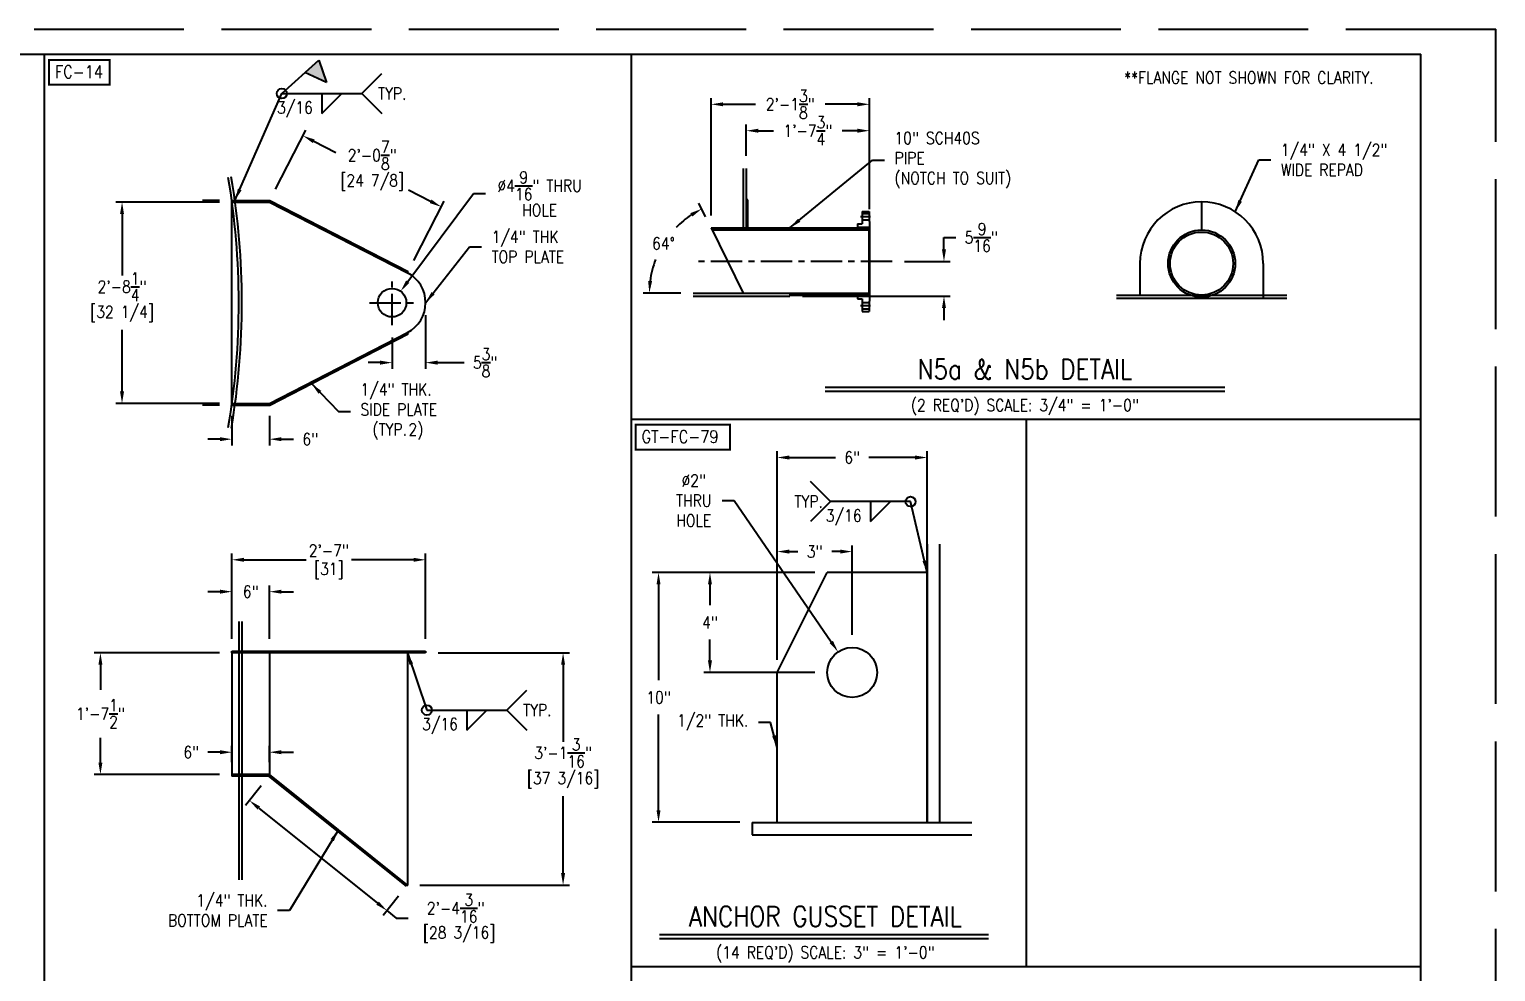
# Model space of a CAD drawing. Extents: x -36 to 1116, y 36 to 900.
# Drawn here: x 412 to 1116, y 447 to 900 of the extents above; entities that cross this region are included whole.
import ezdxf
from ezdxf.enums import TextEntityAlignment as Align

# ---------------------------------------------------------------- set-up
doc = ezdxf.new("R2010")
doc.units = 0
doc.header["$LTSCALE"] = 12
doc.header["$MEASUREMENT"] = 0
doc.header["$PDMODE"] = 33
doc.header["$PDSIZE"] = -0.5
doc.linetypes.add('AM_ISO02W050', pattern=[7.5, 6, -1.5])
doc.linetypes.add('CENTER', pattern=[2, 1.25, -0.25, 0.25, -0.25])
doc.layers.get('0').update_dxf_attribs({"linetype": 'CONTINUOUS'})
doc.layers.get('Defpoints').update_dxf_attribs({"linetype": 'CONTINUOUS'})
for name, color, linetype in [('10 PIPE', 7, 'CONTINUOUS'), ('10-150-RFSO', 14, 'CONTINUOUS'), ('CENTER', 6, 'CENTER'), ('COVER', 3, 'CONTINUOUS'), ('DIM', 1, 'CONTINUOUS'), ('HATCH', 11, 'CONTINUOUS'), ('REPAD', 7, 'CONTINUOUS'), ('SHELL', 40, 'CONTINUOUS'), ('TEXT', 4, 'CONTINUOUS')]:
    doc.layers.add(name, color=color, linetype=linetype)
doc.styles.add('ROMANS', font='ROMANS.shx', dxfattribs={"width": 0.85, "height": 5.76})
doc.styles.get("Standard").update_dxf_attribs({"font": 'sanss___.ttf'})
doc.dimstyles.get("Standard").update_dxf_attribs({"dimtxt": 0.18, "dimasz": 0.18, "dimexe": 0.18, "dimexo": 0.0625, "dimgap": 0.09, "dimtad": 0, "dimtih": 1, "dimtoh": 1, "dimdec": 4, "dimzin": 0, "dimdsep": 46, "dimtxsty": 'Standard', "dimcen": 0.09, "dimadec": 0, "dimazin": 0, "dimtfac": 1, "dimtdec": 4, "dimtofl": 0, "dimtmove": 0, "dimatfit": 3, "dimfxl": 1, "dimtolj": 1, "dimtzin": 0, "dimarcsym": 0})

# ---------------------------------------------------------------- blocks, each defined once
blk = doc.blocks.new('*D220')
at = {"layer": 'Defpoints', "color": 0, "transparency": 16777216}
for p in [(590.02, 774.18), (581.83, 763.21)]:
    blk.add_point(p, dxfattribs=at)
at = {"layer": 'DIM', "color": 0, "lineweight": -2, "transparency": 16777216}
for p, q in [((625.04, 821.04), (593.47, 778.79)), ((630.8, 821.04), (625.04, 821.04))]:
    blk.add_line(p, q, dxfattribs=at)
at = {"layer": 'DIM', "color": 0, "transparency": 16777216}
blk.add_solid([(592.7, 779.37), (594.24, 778.22), (590.02, 774.18)], dxfattribs=at)
at = {"layer": 'DIM', "color": 0, "transparency": 16777216, "insert": (656.81, 821.04), "char_height": 5.76, "attachment_point": 5, "style": 'ROMANS'}
blk.add_mtext('\\A1;∅4{\\H1x;\\S9/16;}" THRU\\PHOLE', dxfattribs=at)
blk = doc.blocks.new('*D221')
at = {"layer": 'Defpoints', "color": 0, "transparency": 16777216}
for p in [(509.05, 600.58), (445.86, 542.08), (509.05, 542.08)]:
    blk.add_point(p, dxfattribs=at)
at = {"layer": 'DIM', "color": 0, "lineweight": -2, "transparency": 16777216}
for p, q in [((503.05, 600.58), (442.86, 600.58)), ((445.86, 594.82), (445.86, 582.85)), ((445.86, 547.84), (445.86, 559.81)), ((503.05, 542.08), (442.86, 542.08))]:
    blk.add_line(p, q, dxfattribs=at)
at = {"layer": 'DIM', "color": 0, "transparency": 16777216}
for points in [[(444.9, 594.82), (446.82, 594.82), (445.86, 600.58)], [(444.9, 547.84), (446.82, 547.84), (445.86, 542.08)]]:
    blk.add_solid(points, dxfattribs=at)
at = {"layer": 'DIM', "color": 0, "transparency": 16777216, "insert": (445.86, 571.33), "char_height": 5.76, "attachment_point": 5, "style": 'ROMANS'}
blk.add_mtext('\\A1;1\'-7{\\H1x;\\S1/2;}"', dxfattribs=at)
blk = doc.blocks.new('*D222')
at = {"layer": 'Defpoints', "color": 0, "transparency": 16777216}
for p in [(602.05, 600.58), (668.08, 600.58), (593.3, 489.02)]:
    blk.add_point(p, dxfattribs=at)
at = {"layer": 'DIM', "color": 0, "lineweight": -2, "transparency": 16777216}
for p, q in [((608.05, 600.58), (671.08, 600.58)), ((668.08, 594.82), (668.08, 557.83)), ((668.08, 494.78), (668.08, 531.77)), ((599.3, 489.02), (671.08, 489.02))]:
    blk.add_line(p, q, dxfattribs=at)
at = {"layer": 'DIM', "color": 0, "transparency": 16777216}
for points in [[(667.12, 594.82), (669.04, 594.82), (668.08, 600.58)], [(667.12, 494.78), (669.04, 494.78), (668.08, 489.02)]]:
    blk.add_solid(points, dxfattribs=at)
at = {"layer": 'DIM', "color": 0, "transparency": 16777216, "char_height": 5.76, "attachment_point": 5, "style": 'ROMANS'}
for s, insert in [('\\A1;3\'-1{\\H1x;\\S3/16;}"', (668.08, 552.48)), ('\\A1;[37 3/16]', (668.08, 539.45))]:
    blk.add_mtext(s, dxfattribs=dict(at, insert=insert))
blk = doc.blocks.new('*D223')
at = {"layer": 'Defpoints', "color": 0, "transparency": 16777216}
for p in [(509.05, 629.93), (509.05, 601.33), (527.05, 601.33)]:
    blk.add_point(p, dxfattribs=at)
at = {"layer": 'DIM', "color": 0, "lineweight": -2, "transparency": 16777216}
for p, q in [((503.29, 629.93), (497.53, 629.93)), ((509.05, 607.33), (509.05, 632.93)), ((527.05, 607.33), (527.05, 632.93)), ((532.81, 629.93), (538.57, 629.93))]:
    blk.add_line(p, q, dxfattribs=at)
at = {"layer": 'DIM', "color": 0, "transparency": 16777216}
for points in [[(503.29, 630.89), (503.29, 628.97), (509.05, 629.93)], [(532.81, 630.89), (532.81, 628.97), (527.05, 629.93)]]:
    blk.add_solid(points, dxfattribs=at)
at = {"layer": 'DIM', "color": 0, "transparency": 16777216, "insert": (518.05, 629.93), "char_height": 5.76, "attachment_point": 5, "style": 'ROMANS'}
blk.add_mtext('\\A1;6"', dxfattribs=at)
blk = doc.blocks.new('*D224')
at = {"layer": 'Defpoints', "color": 0, "transparency": 16777216}
for p in [(509.05, 645.24), (509.05, 601.33), (602.05, 601.33)]:
    blk.add_point(p, dxfattribs=at)
at = {"layer": 'DIM', "color": 0, "lineweight": -2, "transparency": 16777216}
for p, q in [((509.05, 607.33), (509.05, 648.24)), ((602.05, 607.33), (602.05, 648.24)), ((514.81, 645.24), (544.68, 645.24)), ((596.29, 645.24), (566.42, 645.24))]:
    blk.add_line(p, q, dxfattribs=at)
at = {"layer": 'DIM', "color": 0, "transparency": 16777216}
for points in [[(514.81, 646.2), (514.81, 644.28), (509.05, 645.24)], [(596.29, 646.2), (596.29, 644.28), (602.05, 645.24)]]:
    blk.add_solid(points, dxfattribs=at)
at = {"layer": 'DIM', "color": 0, "transparency": 16777216, "char_height": 5.76, "attachment_point": 5, "style": 'ROMANS'}
for s, insert in [('\\A1;2\'-7"', (555.55, 649.63)), ('\\A1;[31]', (555.55, 639.89))]:
    blk.add_mtext(s, dxfattribs=dict(at, insert=insert))
blk = doc.blocks.new('*D225')
at = {"layer": 'Defpoints', "color": 0, "transparency": 16777216}
for p in [(527.23, 817.82), (609.59, 814.75), (593.64, 783.71)]:
    blk.add_point(p, dxfattribs=at)
at = {"layer": 'DIM', "color": 0, "lineweight": -2, "transparency": 16777216}
for p, q in [((529.97, 823.16), (544.55, 851.54)), ((548.31, 846.24), (558.87, 840.81)), ((604.46, 817.39), (593.9, 822.81)), ((596.38, 789.04), (610.96, 817.42))]:
    blk.add_line(p, q, dxfattribs=at)
at = {"layer": 'DIM', "color": 0, "transparency": 16777216}
for points in [[(548.75, 847.09), (547.87, 845.38), (543.18, 848.87)], [(604.9, 818.24), (604.03, 816.53), (609.59, 814.75)]]:
    blk.add_solid(points, dxfattribs=at)
at = {"layer": 'DIM', "color": 0, "transparency": 16777216, "char_height": 5.76, "attachment_point": 5, "style": 'ROMANS'}
for s, insert in [('\\A1;2\'-0{\\H1x;\\S7/8;}"', (576.39, 839.49)), ('\\A1;[24 7/8]', (576.39, 826.46))]:
    blk.add_mtext(s, dxfattribs=dict(at, insert=insert))
blk = doc.blocks.new('*D228')
at = {"layer": 'Defpoints', "color": 0, "transparency": 16777216}
for p in [(602.05, 768.7), (585.93, 757.95), (585.93, 739.93)]:
    blk.add_point(p, dxfattribs=at)
at = {"layer": 'DIM', "color": 0, "lineweight": -2, "transparency": 16777216}
for p, q in [((602.05, 762.7), (602.05, 736.93)), ((585.93, 751.95), (585.93, 736.93)), ((580.17, 739.93), (574.41, 739.93)), ((607.81, 739.93), (620.49, 739.93))]:
    blk.add_line(p, q, dxfattribs=at)
at = {"layer": 'DIM', "color": 0, "transparency": 16777216}
for points in [[(580.17, 740.89), (580.17, 738.97), (585.93, 739.93)], [(607.81, 740.89), (607.81, 738.97), (602.05, 739.93)]]:
    blk.add_solid(points, dxfattribs=at)
at = {"layer": 'DIM', "color": 0, "transparency": 16777216, "insert": (630.65, 739.93), "char_height": 5.76, "attachment_point": 5, "style": 'ROMANS'}
blk.add_mtext('\\A1;5{\\H1x;\\S3/8;}"', dxfattribs=at)
blk = doc.blocks.new('*D239')
at = {"layer": 'Defpoints', "color": 0, "transparency": 16777216}
for p in [(509.05, 720.32), (527.05, 720.32), (509.05, 703.16)]:
    blk.add_point(p, dxfattribs=at)
at = {"layer": 'DIM', "color": 0, "lineweight": -2, "transparency": 16777216}
for p, q in [((509.05, 714.32), (509.05, 700.16)), ((527.05, 714.32), (527.05, 700.16)), ((503.29, 703.16), (497.53, 703.16)), ((532.81, 703.16), (538.57, 703.16))]:
    blk.add_line(p, q, dxfattribs=at)
at = {"layer": 'DIM', "color": 0, "transparency": 16777216}
for points in [[(503.29, 704.12), (503.29, 702.2), (509.05, 703.16)], [(532.81, 704.12), (532.81, 702.2), (527.05, 703.16)]]:
    blk.add_solid(points, dxfattribs=at)
at = {"layer": 'DIM', "color": 0, "transparency": 16777216, "insert": (546.64, 703.16), "char_height": 5.76, "attachment_point": 5, "style": 'ROMANS'}
blk.add_mtext('\\A1;6"', dxfattribs=at)
blk = doc.blocks.new('*D240')
at = {"layer": 'Defpoints', "color": 0, "transparency": 16777216}
for p in [(526.79, 541.33), (517.43, 529.64), (592.83, 488.43)]:
    blk.add_point(p, dxfattribs=at)
at = {"layer": 'DIM', "color": 0, "lineweight": -2, "transparency": 16777216}
for p, q in [((523.04, 536.65), (515.55, 527.3)), ((521.92, 526.04), (578.97, 480.35)), ((589.08, 483.75), (581.59, 474.4)), ((583.47, 476.74), (587.96, 473.14)), ((587.96, 473.14), (593.72, 473.14))]:
    blk.add_line(p, q, dxfattribs=at)
at = {"layer": 'DIM', "color": 0, "transparency": 16777216}
for points in [[(522.52, 526.79), (521.32, 525.29), (517.43, 529.64)], [(579.57, 481.09), (578.37, 479.6), (583.47, 476.74)]]:
    blk.add_solid(points, dxfattribs=at)
at = {"layer": 'DIM', "color": 0, "transparency": 16777216, "insert": (616.48, 473.14), "char_height": 5.76, "attachment_point": 5, "style": 'ROMANS'}
blk.add_mtext('\\A1;2\'-4{\\H1x;\\S3/16;}"\\P [28 3/16]', dxfattribs=at)
blk = doc.blocks.new('*D241')
at = {"layer": 'Defpoints', "color": 0, "transparency": 16777216}
for p in [(509.05, 552.83), (509.05, 542.08), (527.05, 542.08)]:
    blk.add_point(p, dxfattribs=at)
at = {"layer": 'DIM', "color": 0, "lineweight": -2, "transparency": 16777216}
for p, q in [((503.29, 552.83), (497.53, 552.83)), ((509.05, 548.08), (509.05, 555.83)), ((527.05, 548.08), (527.05, 555.83)), ((532.81, 552.83), (538.57, 552.83))]:
    blk.add_line(p, q, dxfattribs=at)
at = {"layer": 'DIM', "color": 0, "transparency": 16777216}
for points in [[(503.29, 553.79), (503.29, 551.87), (509.05, 552.83)], [(532.81, 553.79), (532.81, 551.87), (527.05, 552.83)]]:
    blk.add_solid(points, dxfattribs=at)
at = {"layer": 'DIM', "color": 0, "transparency": 16777216, "insert": (489.47, 552.83), "char_height": 5.76, "attachment_point": 5, "style": 'ROMANS'}
blk.add_mtext('\\A1;6"', dxfattribs=at)
blk = doc.blocks.new('*D242')
at = {"layer": 'Defpoints', "color": 0, "transparency": 16777216}
for p in [(509.05, 817.07), (456.24, 720.32), (509.05, 720.32)]:
    blk.add_point(p, dxfattribs=at)
at = {"layer": 'DIM', "color": 0, "lineweight": -2, "transparency": 16777216}
for p, q in [((503.05, 817.07), (453.24, 817.07)), ((456.24, 811.31), (456.24, 781.72)), ((456.24, 726.08), (456.24, 755.67)), ((503.05, 720.32), (453.24, 720.32))]:
    blk.add_line(p, q, dxfattribs=at)
at = {"layer": 'DIM', "color": 0, "transparency": 16777216}
for points in [[(455.28, 811.31), (457.2, 811.31), (456.24, 817.07)], [(455.28, 726.08), (457.2, 726.08), (456.24, 720.32)]]:
    blk.add_solid(points, dxfattribs=at)
at = {"layer": 'DIM', "color": 0, "transparency": 16777216, "char_height": 5.76, "attachment_point": 5, "style": 'ROMANS'}
for s, insert in [('\\A1;2\'-8{\\H1x;\\S1/4;}"', (456.24, 776.38)), ('\\A1;[32 1/4]', (456.24, 763.35))]:
    blk.add_mtext(s, dxfattribs=dict(at, insert=insert))
blk = doc.blocks.new('A$C0E4B500F')
at = {"layer": 'HATCH'}
blk.add_hatch(color=3, dxfattribs=at).paths.add_polyline_path([(10.5, 19.5), (0, 24), (0, 15)])
at = {"layer": 'DIM'}
for p, q in [((0, 0), (0, 24)), ((0, 24), (10.5, 19.5)), ((10.5, 19.5), (0, 15))]:
    blk.add_line(p, q, dxfattribs=at)
blk = doc.blocks.new('*D245')
at = {"layer": 'Defpoints', "color": 0, "transparency": 16777216}
for p in [(815.24, 863.99), (739.16, 804.64), (815.24, 807.64)]:
    blk.add_point(p, dxfattribs=at)
at = {"layer": 'DIM', "color": 0, "lineweight": -2, "transparency": 16777216}
for p, q in [((739.16, 810.64), (739.16, 866.99)), ((815.24, 813.64), (815.24, 866.99)), ((744.92, 863.99), (760.51, 863.99)), ((809.48, 863.99), (793.89, 863.99))]:
    blk.add_line(p, q, dxfattribs=at)
at = {"layer": 'DIM', "color": 0, "transparency": 16777216}
for points in [[(744.92, 864.95), (744.92, 863.03), (739.16, 863.99)], [(809.48, 864.95), (809.48, 863.03), (815.24, 863.99)]]:
    blk.add_solid(points, dxfattribs=at)
at = {"layer": 'DIM', "color": 0, "transparency": 16777216, "insert": (777.2, 863.99), "char_height": 5.76, "attachment_point": 5, "style": 'ROMANS'}
blk.add_mtext('\\A1;2\'-1{\\H1x;\\S3/8;}"', dxfattribs=at)
blk = doc.blocks.new('*D246')
at = {"layer": 'Defpoints', "color": 0, "transparency": 16777216}
for p in [(826.08, 788.52), (851.01, 788.52), (777.04, 771.87)]:
    blk.add_point(p, dxfattribs=at)
at = {"layer": 'DIM', "color": 0, "lineweight": -2, "transparency": 16777216}
for p, q in [((851.01, 794.28), (851.01, 800.04)), ((851.01, 800.04), (856.77, 800.04)), ((832.08, 788.52), (854.01, 788.52)), ((783.04, 771.87), (854.01, 771.87)), ((851.01, 766.11), (851.01, 760.35))]:
    blk.add_line(p, q, dxfattribs=at)
at = {"layer": 'DIM', "color": 0, "transparency": 16777216}
for points in [[(850.05, 794.28), (851.97, 794.28), (851.01, 788.52)], [(850.05, 766.11), (851.97, 766.11), (851.01, 771.87)]]:
    blk.add_solid(points, dxfattribs=at)
at = {"layer": 'DIM', "color": 0, "transparency": 16777216, "insert": (868.91, 800.04), "char_height": 5.76, "attachment_point": 5, "style": 'ROMANS'}
blk.add_mtext('\\A1;5{\\H1x;\\S9/16;}"', dxfattribs=at)
blk = doc.blocks.new('*D248')
at = {"layer": 'Defpoints', "color": 0, "transparency": 16777216}
for p in [(815.24, 851.31), (756.04, 833.19), (815.24, 807.64)]:
    blk.add_point(p, dxfattribs=at)
at = {"layer": 'DIM', "color": 0, "lineweight": -2, "transparency": 16777216}
for p, q in [((756.04, 839.19), (756.04, 854.31)), ((815.24, 813.64), (815.24, 854.31)), ((761.8, 851.31), (769.18, 851.31)), ((809.48, 851.31), (802.1, 851.31))]:
    blk.add_line(p, q, dxfattribs=at)
at = {"layer": 'DIM', "color": 0, "transparency": 16777216}
for points in [[(761.8, 852.27), (761.8, 850.35), (756.04, 851.31)], [(809.48, 852.27), (809.48, 850.35), (815.24, 851.31)]]:
    blk.add_solid(points, dxfattribs=at)
at = {"layer": 'DIM', "color": 0, "transparency": 16777216, "insert": (785.64, 851.31), "char_height": 5.76, "attachment_point": 5, "style": 'ROMANS'}
blk.add_mtext('\\A1;1\'-7{\\H1x;\\S3/4;}"', dxfattribs=at)
blk = doc.blocks.new('*D249')
at = {"layer": 'Defpoints', "color": 0, "transparency": 16777216}
for p in [(721.36, 803.82), (739.16, 804.64), (730.63, 773.37), (754.54, 773.37), (777.04, 773.37)]:
    blk.add_point(p, dxfattribs=at)
at = {"layer": 'DIM', "color": 0, "lineweight": -2, "transparency": 16777216}
for p, q in [((736.51, 810.03), (733.34, 816.47)), ((724.63, 773.37), (706.51, 773.37))]:
    blk.add_line(p, q, dxfattribs=at)
for start, end in [(123.52164, 135.64676), (159.02392, 172.66611)]:
    blk.add_arc((754.54, 773.37), 45.03, start, end, dxfattribs=at)
at = {"layer": 'DIM', "color": 0, "transparency": 16777216}
for points in [[(729.19, 811.74), (730.15, 810.08), (734.67, 813.78)], [(710.83, 779.06), (708.92, 779.18), (709.51, 773.37)]]:
    blk.add_solid(points, dxfattribs=at)
at = {"layer": 'DIM', "color": 0, "transparency": 16777216, "insert": (716.31, 797.17), "char_height": 5.76, "attachment_point": 5, "style": 'ROMANS'}
blk.add_mtext('\\A1;64°', dxfattribs=at)
blk = doc.blocks.new('A$C7f54e743')
at = {"layer": 'COVER'}
for p, q in [((-6, 6), (-4, 10)), ((0, 10), (-4, 10)), ((0, 0), (0, 10)), ((-6, 0), (-6, 6)), ((-6, 0), (0, 0))]:
    blk.add_line(p, q, dxfattribs=at)
blk.add_circle((-3, 6), 1, dxfattribs=at)
blk = doc.blocks.new('*D258')
at = {"layer": 'Defpoints', "color": 0, "transparency": 16777216}
for p in [(842.93, 694.35), (842.93, 639.16), (770.93, 591.16)]:
    blk.add_point(p, dxfattribs=at)
at = {"layer": 'DIM', "color": 0, "lineweight": -2, "transparency": 16777216}
for p, q in [((770.93, 597.16), (770.93, 697.35)), ((842.93, 645.16), (842.93, 697.35)), ((776.69, 694.35), (798.87, 694.35)), ((837.17, 694.35), (814.99, 694.35))]:
    blk.add_line(p, q, dxfattribs=at)
at = {"layer": 'DIM', "color": 0, "transparency": 16777216}
for points in [[(776.69, 695.31), (776.69, 693.39), (770.93, 694.35)], [(837.17, 695.31), (837.17, 693.39), (842.93, 694.35)]]:
    blk.add_solid(points, dxfattribs=at)
at = {"layer": 'DIM', "color": 0, "transparency": 16777216, "insert": (806.93, 694.35), "char_height": 5.76, "attachment_point": 5, "style": 'ROMANS'}
blk.add_mtext('\\A1;6"', dxfattribs=at)
blk = doc.blocks.new('*D259')
at = {"layer": 'Defpoints', "color": 0, "transparency": 16777216}
for p in [(794.93, 639.16), (713.92, 519.16), (758.93, 519.16)]:
    blk.add_point(p, dxfattribs=at)
at = {"layer": 'DIM', "color": 0, "lineweight": -2, "transparency": 16777216}
for p, q in [((788.93, 639.16), (710.92, 639.16)), ((713.92, 633.4), (713.92, 587.38)), ((713.92, 524.92), (713.92, 570.93)), ((752.93, 519.16), (710.92, 519.16))]:
    blk.add_line(p, q, dxfattribs=at)
at = {"layer": 'DIM', "color": 0, "transparency": 16777216}
for points in [[(712.96, 633.4), (714.88, 633.4), (713.92, 639.16)], [(712.96, 524.92), (714.88, 524.92), (713.92, 519.16)]]:
    blk.add_solid(points, dxfattribs=at)
at = {"layer": 'DIM', "color": 0, "transparency": 16777216, "insert": (713.92, 579.16), "char_height": 5.76, "attachment_point": 5, "style": 'ROMANS'}
blk.add_mtext('\\A1;10"', dxfattribs=at)
blk = doc.blocks.new('*D260')
at = {"layer": 'Defpoints', "color": 0, "transparency": 16777216}
for p in [(806.93, 649.18), (806.93, 603.16), (770.93, 591.16)]:
    blk.add_point(p, dxfattribs=at)
at = {"layer": 'DIM', "color": 0, "lineweight": -2, "transparency": 16777216}
for p, q in [((770.93, 597.16), (770.93, 652.18)), ((776.69, 649.18), (780.75, 649.18)), ((801.17, 649.18), (797.11, 649.18)), ((806.93, 609.16), (806.93, 652.18))]:
    blk.add_line(p, q, dxfattribs=at)
at = {"layer": 'DIM', "color": 0, "transparency": 16777216}
for points in [[(776.69, 650.14), (776.69, 648.22), (770.93, 649.18)], [(801.17, 650.14), (801.17, 648.22), (806.93, 649.18)]]:
    blk.add_solid(points, dxfattribs=at)
at = {"layer": 'DIM', "color": 0, "transparency": 16777216, "insert": (788.93, 649.18), "char_height": 5.76, "attachment_point": 5, "style": 'ROMANS'}
blk.add_mtext('\\A1;3"', dxfattribs=at)
blk = doc.blocks.new('*D261')
at = {"layer": 'Defpoints', "color": 0, "transparency": 16777216}
for p in [(794.93, 639.16), (738.63, 591.16), (794.93, 591.16)]:
    blk.add_point(p, dxfattribs=at)
at = {"layer": 'DIM', "color": 0, "lineweight": -2, "transparency": 16777216}
for p, q in [((788.93, 639.16), (735.63, 639.16)), ((738.63, 633.4), (738.63, 623.38)), ((738.63, 596.92), (738.63, 606.93)), ((788.93, 591.16), (735.63, 591.16))]:
    blk.add_line(p, q, dxfattribs=at)
at = {"layer": 'DIM', "color": 0, "transparency": 16777216}
for points in [[(737.67, 633.4), (739.59, 633.4), (738.63, 639.16)], [(737.67, 596.92), (739.59, 596.92), (738.63, 591.16)]]:
    blk.add_solid(points, dxfattribs=at)
at = {"layer": 'DIM', "color": 0, "transparency": 16777216, "insert": (738.63, 615.16), "char_height": 5.76, "attachment_point": 5, "style": 'ROMANS'}
blk.add_mtext('\\A1;4"', dxfattribs=at)
blk = doc.blocks.new('*D262')
at = {"layer": 'Defpoints', "color": 0, "transparency": 16777216}
for p in [(800.14, 601.05), (813.73, 581.27)]:
    blk.add_point(p, dxfattribs=at)
at = {"layer": 'DIM', "color": 0, "lineweight": -2, "transparency": 16777216}
for p, q in [((744.49, 673.66), (750.25, 673.66)), ((750.25, 673.66), (796.87, 605.79))]:
    blk.add_line(p, q, dxfattribs=at)
at = {"layer": 'DIM', "color": 0, "transparency": 16777216}
blk.add_solid([(797.67, 606.34), (796.08, 605.25), (800.14, 601.05)], dxfattribs=at)
at = {"layer": 'DIM', "color": 0, "transparency": 16777216, "insert": (730.83, 673.66), "char_height": 5.76, "attachment_point": 5, "style": 'ROMANS'}
blk.add_mtext('\\A1;∅2"\\PTHRU\\PHOLE', dxfattribs=at)

msp = doc.modelspace()

# ---------------------------------------------------------------- linework, layer by layer
for p, q in [((-24, 888), (1080, 888)), ((418.83486, 888), (418.83486, 72)), ((700.83486, 888), (700.83486, 72)), ((1080, 72), (1080, 888)), ((700.83486, 712.8), (1080, 712.8)), ((890.41743, 712.8), (890.41743, 450)), ((700.83486, 450), (1080, 450))]:
    msp.add_line(p, q)
at = {"layer": '10 PIPE'}
for p, q in [((974.75914, 817.14165), (974.75914, 803.64165)), ((739.15928, 804.64179), (814.86852, 804.64179)), ((739.15928, 804.64179), (754.53797, 773.37129)), ((739.62637, 803.66229), (814.86852, 803.66229)), ((814.86852, 804.64179), (814.86852, 772.39179)), ((945.13414, 787.51665), (945.13414, 772.37115)), ((1004.38414, 787.51665), (1004.38414, 770.87115)), ((777.03797, 773.37129), (814.86852, 773.37129)), ((777.03797, 772.39179), (814.86852, 772.39179))]:
    msp.add_line(p, q, dxfattribs=at)
for radius in [16.125, 15.1455]:
    msp.add_circle((974.75914, 787.51665), radius, dxfattribs=at)
msp.add_arc((974.75914, 787.51665), 29.625, 360, 180, dxfattribs=at)
at = {"layer": '10-150-RFSO'}
for p, q in [((811.68102, 812.51679), (811.68102, 806.51679)), ((811.68102, 812.51679), (815.05602, 812.51679)), ((815.05602, 811.39179), (811.68102, 811.39179)), ((815.05602, 812.51679), (815.05602, 807.64179)), ((809.43102, 806.51679), (811.68102, 806.51679)), ((809.43102, 806.51679), (809.43102, 804.64179)), ((815.24352, 804.83679), (809.43102, 804.83679)), ((815.05602, 808.39179), (811.68102, 808.39179)), ((815.05602, 807.64179), (815.24352, 807.64179)), ((815.24352, 807.64179), (815.24352, 769.39179)), ((809.43102, 772.39179), (809.43102, 770.51679)), ((815.24352, 772.19679), (809.43102, 772.19679)), ((809.43102, 770.51679), (811.68102, 770.51679)), ((811.68102, 770.51679), (811.68102, 764.51679)), ((815.05602, 768.64179), (811.68102, 768.64179)), ((815.05602, 769.39179), (815.05602, 764.51679)), ((815.05602, 769.39179), (815.24352, 769.39179)), ((815.05602, 765.64179), (811.68102, 765.64179)), ((811.68102, 764.51679), (815.05602, 764.51679))]:
    msp.add_line(p, q, dxfattribs=at)
at = {"layer": 'CENTER'}
for p, q in [((815.80004, 809.89179), (810.93701, 809.89179)), ((826.0776, 788.51679), (730.63226, 788.51679)), ((585.92649, 757.9464), (585.92649, 779.4464)), ((575.17649, 768.6964), (596.67649, 768.6964)), ((815.80004, 767.14179), (810.93701, 767.14179))]:
    msp.add_line(p, q, dxfattribs=at)
at = {"layer": 'COVER'}
for p, q in [((509.05149, 719.5714), (509.05149, 817.8214)), ((509.05149, 817.8214), (527.23287, 817.8214)), ((509.05149, 817.0714), (527.05149, 817.0714)), ((527.05149, 817.0714), (593.29505, 783.03934)), ((527.23287, 817.8214), (593.63777, 783.70645)), ((593.29505, 783.03934), (593.63777, 783.70645)), ((527.05149, 720.3214), (593.29505, 754.35346)), ((527.23287, 719.5714), (593.63777, 753.68634)), ((593.29505, 754.35346), (593.63777, 753.68634)), ((509.05149, 720.3214), (527.05149, 720.3214)), ((509.05149, 719.5714), (527.23287, 719.5714)), ((509.05149, 601.32812), (602.05149, 601.32812)), ((509.05149, 600.57812), (509.05149, 601.32812)), ((602.05149, 600.57812), (509.05149, 600.57812)), ((509.05149, 600.57812), (509.05149, 542.07812)), ((527.05149, 600.57812), (527.05149, 542.07812)), ((579.17649, 601.32812), (579.17649, 600.57812)), ((592.67649, 601.32812), (592.67649, 600.57812)), ((593.29505, 600.57812), (593.29505, 489.01562)), ((602.05149, 601.32812), (602.05149, 600.57812)), ((527.05149, 542.07812), (509.05149, 542.07812)), ((509.05149, 542.07812), (509.05149, 541.32812)), ((526.78814, 541.32812), (509.05149, 541.32812)), ((592.82616, 488.43026), (526.78814, 541.32812)), ((593.29505, 489.01562), (527.05149, 542.07812)), ((593.29505, 489.01562), (592.82616, 488.43026))]:
    msp.add_line(p, q, dxfattribs=at)
msp.add_circle((585.92649, 768.6964), 6.84375, dxfattribs=at)
msp.add_arc((585.92649, 768.6964), 16.125, 297.19144248, 62.80855752, dxfattribs=at)
at = {"layer": 'Defpoints', "linetype": 'AM_ISO02W050'}
for p in [(-36, 900), (1116, 36)]:
    msp.add_line(p, (1116, 900), dxfattribs=at)
at = {"layer": 'DIM'}
for p, q in [((571.38549, 869.13936), (580.98549, 878.73936)), ((532.98549, 869.13936), (571.38549, 869.13936)), ((552.18549, 859.53936), (561.78549, 869.13936)), ((552.18549, 869.13936), (552.18549, 859.53936)), ((571.38549, 869.13936), (580.98549, 859.53936)), ((503.00689, 817.8214), (494.84117, 817.8214)), ((793.88409, 728.16), (985.88409, 728.16)), ((793.88409, 726.24), (985.88409, 726.24)), ((503.00689, 719.5714), (494.84117, 719.5714)), ((796.56479, 673.17225), (786.96479, 682.77225)), ((796.56479, 673.17225), (786.96479, 663.57225)), ((834.96479, 673.17225), (796.56479, 673.17225)), ((815.76479, 663.57225), (825.36479, 673.17225)), ((815.76479, 673.17225), (815.76479, 663.57225)), ((641.05503, 573.07314), (650.65503, 582.67314)), ((602.65503, 573.07314), (641.05503, 573.07314)), ((621.85503, 563.47314), (631.45503, 573.07314)), ((621.85503, 573.07314), (621.85503, 563.47314)), ((641.05503, 573.07314), (650.65503, 563.47314)), ((714.30704, 465.36), (872.48198, 465.36)), ((714.30704, 463.44), (872.48198, 463.44))]:
    msp.add_line(p, q, dxfattribs=at)
for centre in [(532.98549, 869.13936), (834.96479, 673.17225), (602.65503, 573.07314)]:
    msp.add_circle(centre, 2.4, dxfattribs=at)
at = {"layer": 'REPAD'}
for p, q in [((756.78797, 818.14179), (756.03797, 818.14179)), ((756.78797, 804.64179), (756.78797, 818.14179))]:
    msp.add_line(p, q, dxfattribs=at)
at = {"layer": 'SHELL'}
for p, q in [((754.53797, 833.18648), (754.53797, 804.64179)), ((756.03797, 833.18648), (756.03797, 804.64179)), ((730.63226, 773.37129), (777.03797, 773.37129)), ((730.63226, 771.87129), (777.03797, 771.87129)), ((777.03797, 773.37129), (777.03797, 771.87129)), ((933.84129, 770.87115), (1015.67698, 770.87115)), ((933.86879, 772.37115), (1015.64948, 772.37115)), ((842.93064, 652.79626), (842.93064, 519.15637)), ((848.93064, 652.79626), (848.93064, 519.15637)), ((512.33027, 615.5915), (512.33027, 491.54398)), ((513.83027, 615.5915), (513.83027, 491.54398)), ((758.93064, 519.15637), (864.34158, 519.15637)), ((758.93064, 519.15637), (758.93064, 513.15637)), ((758.93064, 513.15637), (864.34158, 513.15637))]:
    msp.add_line(p, q, dxfattribs=at)
for points in [[(507.28782, 708.77966, 0.084375269), (507.23592, 828.9185)], [(508.76672, 708.52897, 0.084375269), (508.7146, 829.17047)]]:
    msp.add_lwpolyline(points, format="xyb", dxfattribs=at)
at = {"layer": 'TEXT', "const_width": 0.96}
for points in [[(421.17092, 885.33952), (421.17092, 873.43277), (450.22855, 873.43277), (450.22855, 885.33952)], [(702.91093, 710.11599), (702.91093, 698.20924), (748.23018, 698.20924), (748.23018, 710.11599)]]:
    msp.add_lwpolyline(points, close=True, dxfattribs=at)

# ---------------------------------------------------------------- block references
at = {"rotation": 312.1477859108951}
msp.add_blockref('A$C0E4B500F', (532.98549, 869.13936), dxfattribs=at)
at = {"layer": 'COVER', "xscale": 12, "yscale": 12, "zscale": 12}
msp.add_blockref('A$C7f54e743', (842.93064, 519.15637), dxfattribs=at)

# ---------------------------------------------------------------- texts
at = {"layer": 'DIM', "style": 'ROMANS', "width": 0.85}
for s, height, p in [('**FLANGE NOT SHOWN FOR CLARITY.', 5.76, (997.46311, 873.91215)), ('N5a & N5b DETAIL', 9.6, (889.88409, 732)), ('(2 REQ\'D) SCALE: 3/4" = 1\'-0"', 5.76, (889.88409, 716.64)), ('ANCHOR GUSSET DETAIL', 9.6, (794.04919, 469.2)), ('(14 REQ\'D) SCALE: 3" = 1\'-0"', 5.76, (794.04919, 453.84))]:
    msp.add_text(s, height=height, dxfattribs=at).set_placement(p, align=Align.CENTER)
for p in [(530.68149, 859.53936), (794.26079, 663.57225), (600.35103, 563.47314)]:
    msp.add_text('3/16', height=5.76, dxfattribs=at).set_placement(p)
for p in [(586.03183, 869.13936), (786.04738, 673.17225), (655.70137, 573.07314)]:
    msp.add_text('TYP.', height=5.76, dxfattribs=at).set_placement(p, align=Align.MIDDLE_CENTER)
at = {"layer": 'DIM', "char_height": 5.76, "style": 'ROMANS'}
for s, insert, attachment_point in [('10" SCH40S\\PPIPE\\P(NOTCH TO SUIT)', (827.24341, 837.2283), 4), ('1/4" X 4 1/2"\\PWIDE REPAD', (1012.79381, 837.25227), 4), ('1/4" THK\\PTOP PLATE', (633.74141, 795.58632), 4), ('1/4" THK.\\PSIDE PLATE\\P\\pxi-3,l4,t4;(TYP.^I2)', (570.75558, 716.48456), 4), ('1/2" THK.', (757.06868, 567.05674), 6)]:
    msp.add_mtext(s, dxfattribs=dict(at, insert=insert, attachment_point=attachment_point))
at = {"layer": 'DIM', "insert": (526.13802, 476.88722), "char_height": 5.76, "width": 68.6954748, "attachment_point": 6, "style": 'ROMANS'}
msp.add_mtext('1/4" THK.\\PBOTTOM PLATE', dxfattribs=at)
at = {"layer": 'TEXT', "char_height": 6.048, "width": 117.1626667, "attachment_point": 1, "style": 'ROMANS'}
for s, insert in [('FC-14', (424.00768, 882.62348)), ('GT-FC-79', (705.7477, 707.39994))]:
    msp.add_mtext(s, dxfattribs=dict(at, insert=insert))

# ---------------------------------------------------------------- dimensions: what is measured, and where the dimension line sits
at = {"layer": 'DIM'}
for base, p1, p2, override, picture, middle in [((815.24352, 863.98595), (739.15928, 804.64179), (815.24352, 807.64179), {"dimscale": 48, "dimtxt": 5.76, "dimasz": 0.12, "dimexe": 0.0625, "dimexo": 0.125, "dimgap": 0.1, "dimlfac": 0.333333, "dimzin": 3, "dimlunit": 4, "dimpost": '\\X', "dimtxsty": 'ROMANS', "dimcen": 0}, '*D245', (777.2014, 863.98595)), ((585.92649, 739.93336), (602.05149, 768.6964), (585.92649, 757.9464), {"dimscale": 48, "dimtxt": 5.76, "dimasz": 0.12, "dimexe": 0.0625, "dimexo": 0.125, "dimgap": 0.1, "dimlfac": 0.333333, "dimzin": 3, "dimlunit": 4, "dimpost": '\\X', "dimtxsty": 'ROMANS', "dimcen": 0}, '*D228', (630.65067, 739.93336)), ((509.05149, 703.15608), (527.05149, 720.3214), (509.05149, 720.3214), {"dimscale": 48, "dimtxt": 5.76, "dimasz": 0.12, "dimexe": 0.0625, "dimexo": 0.125, "dimgap": 0.1, "dimlfac": 0.333333, "dimzin": 3, "dimlunit": 4, "dimpost": '\\X', "dimtxsty": 'ROMANS', "dimcen": 0}, '*D239', (546.63549, 703.15608)), ((806.93064, 649.17744), (770.93064, 591.15637), (806.93064, 603.15637), {"dimscale": 48, "dimtxt": 5.76, "dimasz": 0.12, "dimexe": 0.0625, "dimexo": 0.125, "dimgap": 0.1, "dimlfac": 0.083333, "dimzin": 3, "dimlunit": 4, "dimpost": '\\X', "dimtxsty": 'ROMANS', "dimcen": 0}, '*D260', (788.93064, 649.17744)), ((509.05149, 552.83018), (527.05149, 542.07812), (509.05149, 542.07812), {"dimscale": 48, "dimtxt": 5.76, "dimasz": 0.12, "dimexe": 0.0625, "dimexo": 0.125, "dimgap": 0.1, "dimlfac": 0.333333, "dimzin": 3, "dimlunit": 4, "dimpost": '\\X', "dimtxsty": 'ROMANS', "dimcen": 0}, '*D241', (489.46749, 552.83018))]:
    dim = msp.add_linear_dim(base=base, p1=p1, p2=p2, dimstyle='Standard', override=override, dxfattribs=at)
    dim.commit()
    dim.dimension.update_dxf_attribs({"geometry": picture, "text_midpoint": middle, "dimtype": 160})
for base, p1, p2, override, picture, middle in [((815.24352, 851.31458), (756.03797, 833.18648), (815.24352, 807.64179), {"dimscale": 48, "dimtxt": 5.76, "dimasz": 0.12, "dimexe": 0.0625, "dimexo": 0.125, "dimgap": 0.1, "dimlfac": 0.333333, "dimzin": 3, "dimlunit": 4, "dimpost": '\\X', "dimtxsty": 'ROMANS', "dimcen": 0}, '*D248', (785.64075, 851.31458)), ((842.93064, 694.34541), (770.93064, 591.15637), (842.93064, 639.15637), {"dimscale": 48, "dimtxt": 5.76, "dimasz": 0.12, "dimexe": 0.0625, "dimexo": 0.125, "dimgap": 0.1, "dimlfac": 0.083333, "dimzin": 3, "dimlunit": 4, "dimpost": '\\X', "dimtxsty": 'ROMANS', "dimcen": 0}, '*D258', (806.93064, 694.34541)), ((509.05149, 645.24242), (602.05149, 601.32812), (509.05149, 601.32812), {"dimscale": 48, "dimtxt": 5.76, "dimasz": 0.12, "dimexe": 0.0625, "dimexo": 0.125, "dimgap": 0.02, "dimlfac": 0.333333, "dimzin": 3, "dimlunit": 4, "dimpost": '\\X', "dimtxsty": 'ROMANS', "dimcen": 0}, '*D224', (555.55149, 645.24242)), ((509.05149, 629.93417), (527.05149, 601.32812), (509.05149, 601.32812), {"dimscale": 48, "dimtxt": 5.76, "dimasz": 0.12, "dimexe": 0.0625, "dimexo": 0.125, "dimgap": 0.1, "dimlfac": 0.333333, "dimzin": 3, "dimlunit": 4, "dimpost": '\\X', "dimtxsty": 'ROMANS', "dimcen": 0}, '*D223', (518.05149, 629.93417))]:
    dim = msp.add_linear_dim(base=base, p1=p1, p2=p2, dimstyle='Standard', override=override, dxfattribs=at)
    dim.commit()
    dim.dimension.update_dxf_attribs({"geometry": picture, "text_midpoint": middle})
dim = msp.add_aligned_dim(p1=(527.23287, 817.8214), p2=(593.63777, 783.70645), distance=34.90444, dimstyle='Standard', override={"dimscale": 48, "dimtxt": 5.76, "dimasz": 0.12, "dimexe": 0.0625, "dimexo": 0.125, "dimgap": 0.02, "dimlfac": 0.333333, "dimzin": 3, "dimlunit": 4, "dimpost": '\\X', "dimtxsty": 'ROMANS', "dimcen": 0}, dxfattribs=at)
dim.commit()
dim.dimension.update_dxf_attribs({"geometry": '*D225', "text_midpoint": (576.38543, 831.81089)})
for p1, p2, text, override, picture, middle in [((581.83012, 763.214), (590.02286, 774.17879), '<> THRU\\PHOLE', {"dimscale": 48, "dimtxt": 5.76, "dimasz": 0.12, "dimexe": 0.0625, "dimexo": 0.125, "dimgap": 0.1, "dimlfac": 0.333333, "dimzin": 3, "dimlunit": 4, "dimpost": '\\X', "dimtxsty": 'ROMANS', "dimcen": 0}, '*D220', (656.81442, 821.04207)), ((813.72583, 581.2657), (800.13545, 601.04704), '<>\\PTHRU\\PHOLE', {"dimscale": 48, "dimtxt": 5.76, "dimasz": 0.12, "dimexe": 0.0625, "dimexo": 0.125, "dimgap": 0.1, "dimlfac": 0.083333, "dimzin": 3, "dimlunit": 4, "dimpost": '\\X', "dimtxsty": 'ROMANS', "dimcen": 0}, '*D262', (730.83097, 673.65675))]:
    dim = msp.add_diameter_dim_2p(p1=p1, p2=p2, text=text, dimstyle='Standard', override=override, dxfattribs=at)
    dim.commit()
    dim.dimension.update_dxf_attribs({"geometry": picture, "text_midpoint": middle, "dimtype": 163})
for base, p1, p2, override, picture, middle in [((456.23931, 720.3214), (509.05149, 817.0714), (509.05149, 720.3214), {"dimscale": 48, "dimtxt": 5.76, "dimasz": 0.12, "dimexe": 0.0625, "dimexo": 0.125, "dimgap": 0.02, "dimlfac": 0.333333, "dimzin": 3, "dimlunit": 4, "dimpost": '\\X', "dimtxsty": 'ROMANS', "dimcen": 0}, '*D242', (456.23931, 768.6964)), ((851.0091, 788.51679), (777.03797, 771.87129), (826.0776, 788.51679), {"dimscale": 48, "dimtxt": 5.76, "dimasz": 0.12, "dimexe": 0.0625, "dimexo": 0.125, "dimgap": 0.1, "dimlfac": 0.333333, "dimzin": 3, "dimlunit": 4, "dimpost": '\\X', "dimtxsty": 'ROMANS', "dimcen": 0}, '*D246', (868.9131, 800.03679)), ((713.92171, 519.15637), (794.93064, 639.15637), (758.93064, 519.15637), {"dimscale": 48, "dimtxt": 5.76, "dimasz": 0.12, "dimexe": 0.0625, "dimexo": 0.125, "dimgap": 0.1, "dimlfac": 0.083333, "dimzin": 3, "dimlunit": 4, "dimpost": '\\X', "dimtxsty": 'ROMANS', "dimcen": 0}, '*D259', (713.92171, 579.15637)), ((738.6344, 591.15637), (794.93064, 639.15637), (794.93064, 591.15637), {"dimscale": 48, "dimtxt": 5.76, "dimasz": 0.12, "dimexe": 0.0625, "dimexo": 0.125, "dimgap": 0.1, "dimlfac": 0.083333, "dimzin": 3, "dimlunit": 4, "dimpost": '\\X', "dimtxsty": 'ROMANS', "dimcen": 0}, '*D261', (738.6344, 615.15637)), ((445.86078, 542.07812), (509.05149, 600.57812), (509.05149, 542.07812), {"dimscale": 48, "dimtxt": 5.76, "dimasz": 0.12, "dimexe": 0.0625, "dimexo": 0.125, "dimgap": 0.1, "dimlfac": 0.333333, "dimzin": 3, "dimlunit": 4, "dimpost": '\\X', "dimtxsty": 'ROMANS', "dimcen": 0}, '*D221', (445.86078, 571.32812))]:
    dim = msp.add_linear_dim(base=base, p1=p1, p2=p2, angle=90, dimstyle='Standard', override=override, dxfattribs=at)
    dim.commit()
    dim.dimension.update_dxf_attribs({"geometry": picture, "text_midpoint": middle})
dim = msp.add_angular_dim_2l(base=(721.36001, 803.81753), line1=((730.63226, 773.37129), (777.03797, 773.37129)), line2=((739.15928, 804.64179), (754.53797, 773.37129)), dimstyle='Standard', override={"dimscale": 48, "dimtxt": 5.76, "dimasz": 0.12, "dimexe": 0.0625, "dimexo": 0.125, "dimgap": 0.1, "dimlfac": 0.333333, "dimzin": 3, "dimlunit": 4, "dimpost": '\\X', "dimtxsty": 'ROMANS', "dimcen": 0}, dxfattribs=at)
dim.commit()
dim.dimension.update_dxf_attribs({"geometry": '*D249', "text_midpoint": (716.31086, 797.17125)})
for base, p1, p2, angle, picture, middle, dimtype in [((668.0836, 600.57812), (593.29505, 489.01562), (602.05149, 600.57812), 90, '*D222', (668.0836, 544.79687), 160), ((517.42733, 529.64203), (592.82616, 488.43026), (526.78814, 541.32812), 141.30453108, '*D240', (616.47977, 473.14312), 161)]:
    dim = msp.add_linear_dim(base=base, p1=p1, p2=p2, angle=angle, dimstyle='Standard', override={"dimscale": 48, "dimtxt": 5.76, "dimasz": 0.12, "dimexe": 0.0625, "dimexo": 0.125, "dimgap": 0.02, "dimlfac": 0.333333, "dimzin": 3, "dimlunit": 4, "dimpost": '\\X', "dimtxsty": 'ROMANS', "dimcen": 0}, dxfattribs=at)
    dim.commit()
    dim.dimension.update_dxf_attribs({"geometry": picture, "text_midpoint": middle, "dimtype": dimtype})

# ---------------------------------------------------------------- leaders
for points in [[(510.46277, 817.8214), (532.98549, 869.13936)], [(842.93064, 639.15637), (834.96479, 673.17225)], [(593.29505, 600.57812), (602.65503, 573.07314)]]:
    msp.add_leader(points, dimstyle='Standard', override={"dimscale": 48, "dimtxt": 5.76, "dimasz": 0.12, "dimexe": 0.0625, "dimexo": 0.125, "dimgap": 0.1, "dimlfac": 0.333333, "dimzin": 3, "dimlunit": 4, "dimpost": '\\X', "dimtxsty": 'ROMANS', "dimcen": 0}, dxfattribs=at)
at = {"layer": 'DIM', "annotation_type": 0, "has_hookline": 1}
for points, override, hookline_direction, text_width in [([(777.0139, 804.64179), (816.68341, 837.2283), (822.44341, 837.2283)], {"dimscale": 48, "dimtxt": 5.76, "dimasz": 0.12, "dimexe": 0.0625, "dimexo": 0.125, "dimgap": 0.1, "dimlfac": 0.333333, "dimzin": 3, "dimlunit": 4, "dimpost": '\\X', "dimtxsty": 'ROMANS', "dimcen": 0}, 0, 62.71543), ([(990.88414, 812.36871), (1002.23381, 837.25227), (1007.99381, 837.25227)], {"dimscale": 48, "dimtxt": 5.76, "dimasz": 0.12, "dimexe": 0.0625, "dimexo": 0.125, "dimgap": 0.1, "dimlfac": 0.333333, "dimzin": 3, "dimlunit": 4, "dimpost": '\\X', "dimtxsty": 'ROMANS', "dimcen": 0}, 0, 57.58629), ([(602.05149, 768.6964), (623.18141, 795.58632), (628.94141, 795.58632)], {"dimscale": 48, "dimtxt": 5.76, "dimasz": 0.12, "dimexe": 0.0625, "dimexo": 0.125, "dimgap": 0.1, "dimlfac": 0.333333, "dimzin": 3, "dimlunit": 4, "dimpost": '\\X', "dimtxsty": 'ROMANS', "dimcen": 0}, 0, 39.168), ([(547.22755, 729.84349), (560.19558, 716.48456), (565.95558, 716.48456)], {"dimscale": 48, "dimtxt": 5.76, "dimasz": 0.12, "dimexe": 0.0625, "dimexo": 0.125, "dimgap": 0.1, "dimlfac": 0.333333, "dimzin": 3, "dimlunit": 4, "dimpost": '\\X', "dimtxsty": 'ROMANS', "dimcen": 0}, 0, 40.8), ([(770.93064, 555.15637), (767.62868, 567.05674), (761.86868, 567.05674)], {"dimscale": 48, "dimtxt": 5.76, "dimasz": 0.12, "dimexe": 0.0625, "dimexo": 0.125, "dimgap": 0.1, "dimlfac": 0.083333, "dimzin": 3, "dimlunit": 4, "dimpost": '\\X', "dimtxsty": 'ROMANS', "dimcen": 0}, 1, 36.37029), ([(560.17327, 515.54687), (536.69802, 476.88722), (530.93802, 476.88722)], {"dimscale": 48, "dimtxt": 5.76, "dimasz": 0.12, "dimexe": 0.0625, "dimexo": 0.125, "dimgap": 0.1, "dimlfac": 0.333333, "dimzin": 3, "dimlunit": 4, "dimpost": '\\X', "dimtxsty": 'ROMANS', "dimcen": 0}, 1, 52.92343)]:
    msp.add_leader(points, dimstyle='Standard', override=override, dxfattribs=dict(at, hookline_direction=hookline_direction, text_width=text_width))

doc.saveas('drawing.dxf')
